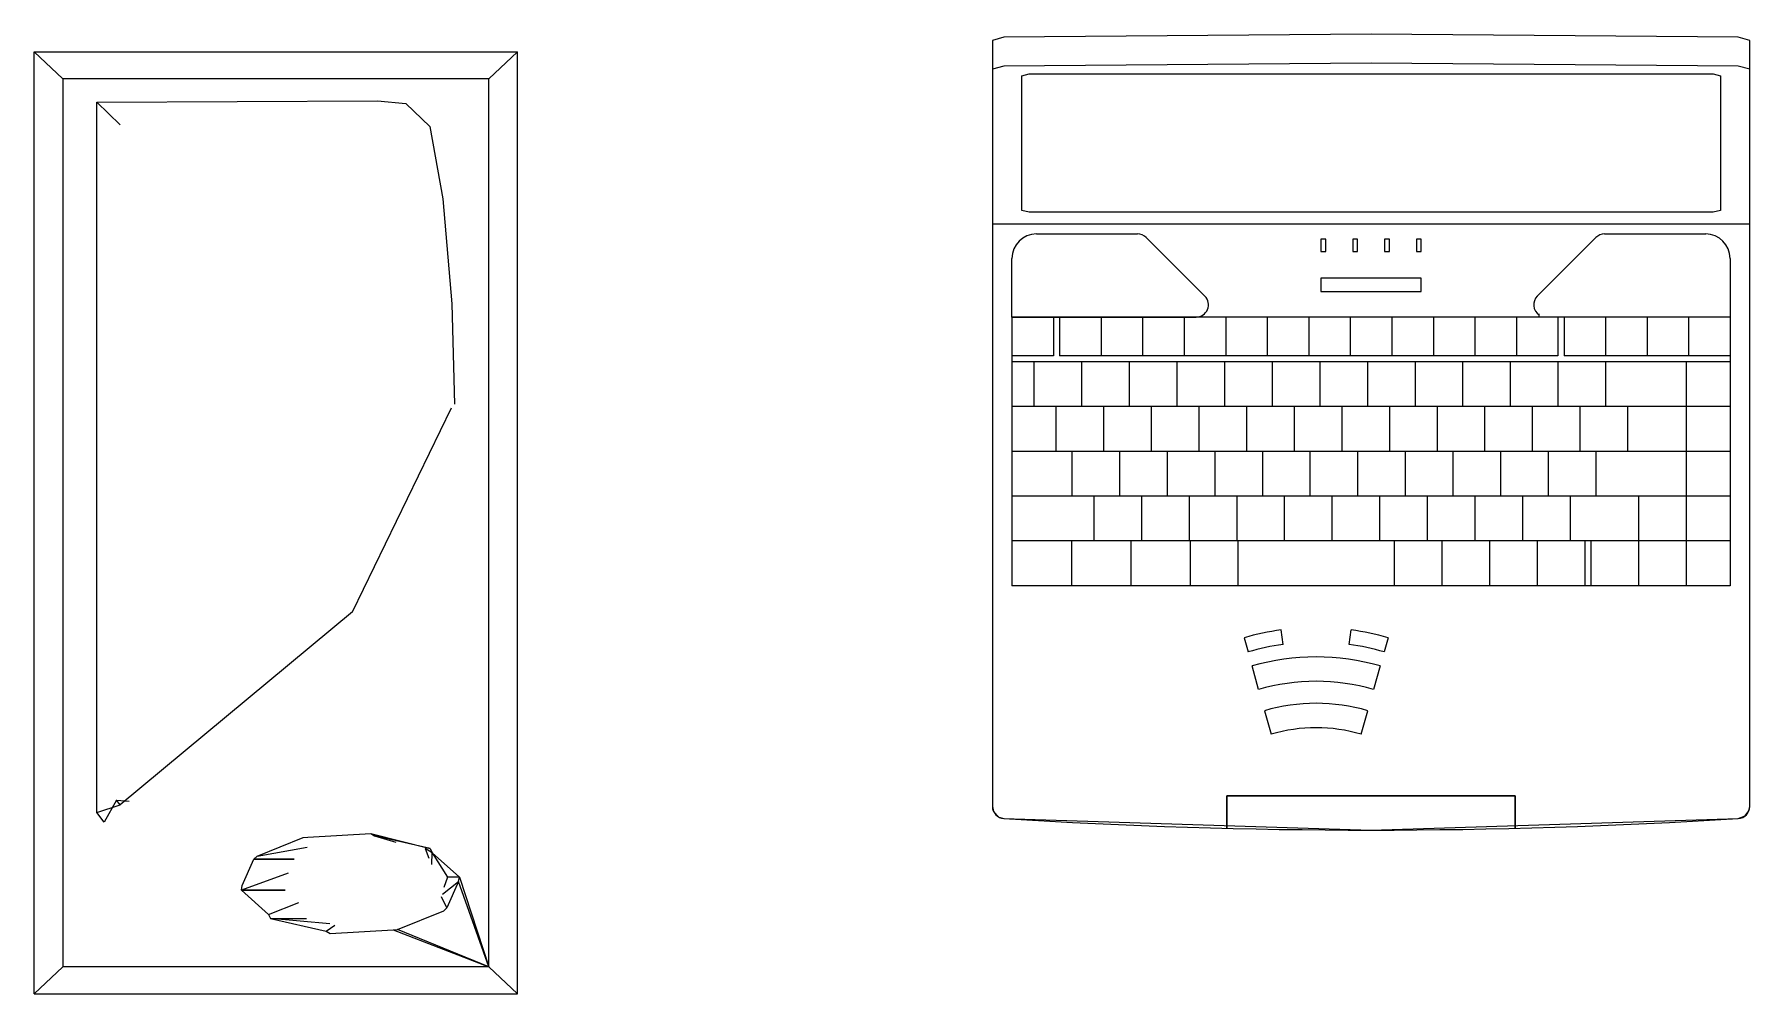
# Model space of a CAD drawing. Header units: millimetres. Extents: x 3103 to 179340, y -10977 to 70536.
# Drawn here: x 113897 to 114599, y 10924 to 11317 of the extents above; entities that cross this region are included whole.
import ezdxf

# ---------------------------------------------------------------- set-up
doc = ezdxf.new("R2010")
doc.units = ezdxf.units.MM
doc.header["$LTSCALE"] = 0.5
doc.linetypes.add('ELGO_LTYPE0', pattern=[0])
doc.layers.add('MEBEL', color=1, linetype='Continuous')
doc.layers.add('Интерьер - Мебель_Ном_пера__4', color=7, linetype='Continuous', lineweight=20, true_color=0x029e21)

# ---------------------------------------------------------------- blocks, each defined once
blk = doc.blocks.new('Портативный компьютер 11')
at = {"layer": 'Интерьер - Мебель_Ном_пера__4', "linetype": 'Continuous'}
for p, q in [((4.69, 324.51), (0, 323.22)), ((4.69, 324.51), (0, 323.22)), ((0, 323.22), (0, 9.69)), ((0, 323.22), (0, 9.69)), ((155, 325.73), (4.69, 324.51)), ((155, 325.73), (4.69, 324.51)), ((305.31, 324.51), (155, 325.73)), ((305.31, 324.51), (155, 325.73)), ((310, 323.22), (305.31, 324.51)), ((310, 323.22), (305.31, 324.51)), ((310, 9.69), (310, 323.22)), ((310, 9.69), (310, 323.22)), ((4.69, 312.73), (0, 311.44)), ((155, 313.94), (4.69, 312.73)), ((12, 308.77), (15, 309.54)), ((15, 309.54), (295, 309.54)), ((305.31, 312.73), (155, 313.94)), ((295, 309.54), (298, 308.77)), ((310, 311.44), (305.31, 312.73)), ((12, 253.64), (12, 308.77)), ((298, 308.77), (298, 253.64)), ((15, 252.86), (12, 253.64)), ((295, 252.86), (15, 252.86)), ((298, 253.64), (295, 252.86)), ((310, 248), (0, 248)), ((18, 244), (59.43, 244)), ((86.96, 218.54), (62.96, 242.54)), ((136.46, 241.85), (134.46, 241.85)), ((134.46, 241.85), (134.46, 236.85)), ((136.46, 236.85), (136.46, 241.85)), ((149.49, 241.85), (147.49, 241.85)), ((147.49, 241.85), (147.49, 236.85)), ((149.49, 236.85), (149.49, 241.85)), ((162.51, 241.85), (160.51, 241.85)), ((160.51, 241.85), (160.51, 236.85)), ((162.51, 236.85), (162.51, 241.85)), ((175.54, 241.85), (173.54, 241.85)), ((173.54, 241.85), (173.54, 236.85)), ((175.54, 236.85), (175.54, 241.85)), ((223.04, 218.54), (247.04, 242.54)), ((250.57, 244), (292, 244)), ((8, 210), (8, 234)), ((134.46, 236.85), (136.46, 236.85)), ((147.49, 236.85), (149.49, 236.85)), ((160.51, 236.85), (162.51, 236.85)), ((173.54, 236.85), (175.54, 236.85)), ((302, 234), (302, 210)), ((134.46, 225.96), (134.46, 220.43)), ((175.54, 225.96), (134.46, 225.96)), ((175.54, 220.43), (175.54, 225.96)), ((134.46, 220.43), (175.54, 220.43)), ((223.78, 210), (223.78, 211.31)), ((223.78, 210), (223.78, 211.31)), ((8, 210), (8, 100)), ((302, 210), (8, 210)), ((8, 210), (83.43, 210)), ((25, 210), (25, 194.17)), ((27.5, 210), (27.5, 194.17)), ((44.5, 210), (44.5, 194.17)), ((61.5, 210), (61.5, 194.17)), ((78.5, 210), (78.5, 194.17)), ((95.5, 210), (95.5, 194.17)), ((112.5, 210), (112.5, 194.17)), ((129.5, 210), (129.5, 194.17)), ((146.5, 210), (146.5, 194.17)), ((163.5, 210), (163.5, 194.17)), ((180.5, 210), (180.5, 194.17)), ((197.5, 210), (197.5, 194.17)), ((214.5, 210), (214.5, 194.17)), ((302, 210), (223.78, 210)), ((231.5, 210), (231.5, 194.17)), ((234, 210), (234, 194.17)), ((251, 210), (251, 194.17)), ((268, 210), (268, 194.17)), ((285, 210), (285, 194.17)), ((302, 210), (302, 100)), ((25, 194.17), (8, 194.17)), ((302, 191.67), (8, 191.67)), ((17, 191.67), (17, 173.33)), ((231.5, 194.17), (27.5, 194.17)), ((36.5, 191.67), (36.5, 173.33)), ((56, 191.67), (56, 173.33)), ((75.5, 191.67), (75.5, 173.33)), ((95, 191.67), (95, 173.33)), ((114.5, 191.67), (114.5, 173.33)), ((134, 191.67), (134, 173.33)), ((153.5, 191.67), (153.5, 173.33)), ((173, 191.67), (173, 173.33)), ((192.5, 191.67), (192.5, 173.33)), ((212, 191.67), (212, 173.33)), ((231.5, 191.67), (231.5, 173.33)), ((302, 194.17), (234, 194.17)), ((251, 191.67), (251, 173.33)), ((284, 191.67), (284, 100)), ((302, 173.33), (8, 173.33)), ((26, 173.33), (26, 155)), ((45.5, 173.33), (45.5, 155)), ((65, 173.33), (65, 155)), ((84.5, 173.33), (84.5, 155)), ((104, 173.33), (104, 155)), ((123.5, 173.33), (123.5, 155)), ((143, 173.33), (143, 155)), ((162.5, 173.33), (162.5, 155)), ((182, 173.33), (182, 155)), ((201.5, 173.33), (201.5, 155)), ((221, 173.33), (221, 155)), ((240.5, 173.33), (240.5, 155)), ((260, 173.33), (260, 155)), ((302, 155), (8, 155)), ((32.5, 155), (32.5, 136.67)), ((52, 155), (52, 136.67)), ((71.5, 155), (71.5, 136.67)), ((91, 155), (91, 136.67)), ((110.5, 155), (110.5, 136.67)), ((130, 155), (130, 136.67)), ((149.5, 155), (149.5, 136.67)), ((169, 155), (169, 136.67)), ((188.5, 155), (188.5, 136.67)), ((208, 155), (208, 136.67)), ((227.5, 155), (227.5, 136.67)), ((247, 155), (247, 136.67)), ((302, 136.67), (8, 136.67)), ((41.5, 136.67), (41.5, 118.33)), ((61, 136.67), (61, 118.33)), ((80.5, 136.67), (80.5, 118.33)), ((100, 136.67), (100, 118.33)), ((119.5, 136.67), (119.5, 118.33)), ((139, 136.67), (139, 118.33)), ((158.5, 136.67), (158.5, 118.33)), ((178, 136.67), (178, 118.33)), ((197.5, 136.67), (197.5, 118.33)), ((217, 136.67), (217, 118.33)), ((236.5, 136.67), (236.5, 118.33)), ((264.5, 136.67), (264.5, 100)), ((302, 118.33), (8, 118.33)), ((32.33, 118.33), (32.33, 100)), ((56.67, 118.33), (56.67, 100)), ((81, 118.33), (81, 100)), ((100.5, 118.33), (100.5, 100)), ((164.5, 118.33), (164.5, 100)), ((184, 118.33), (184, 100)), ((203.5, 118.33), (203.5, 100)), ((223, 118.33), (223, 100)), ((242.5, 118.33), (242.5, 100)), ((245, 118.33), (245, 100)), ((302, 100), (8, 100)), ((103.05, 78.72), (104.66, 72.94)), ((118.97, 75.97), (118.16, 81.91)), ((146.03, 75.97), (146.84, 81.91)), ((161.95, 78.72), (160.34, 72.94)), ((108.95, 57.52), (106.27, 67.16)), ((158.73, 67.16), (156.05, 57.52)), ((111.37, 48.85), (114.05, 39.22)), ((150.95, 39.22), (153.63, 48.85)), ((0, 9.69), (0.48, 7.55)), ((0.48, 7.55), (2.63, 5.29)), ((96, 14), (96, 0.72)), ((214, 14), (96, 14)), ((96, 0.72), (96, 14)), ((96, 14), (214, 14)), ((214, 0.72), (214, 14)), ((214, 14), (214, 0.72)), ((308.22, 5.87), (309.67, 7.91)), ((309.67, 7.91), (310, 9.69)), ((2.63, 5.29), (4.69, 4.7)), ((4.69, 4.7), (155, 0)), ((155, 0), (305.31, 4.7)), ((305.31, 4.7), (308.22, 5.87))]:
    blk.add_line(p, q, dxfattribs=at)
for centre, radius, start, end in [((18, 234), 10, 90, 180), ((59.43, 239), 5, 45, 90), ((250.57, 239), 5, 90, 135), ((292, 234), 10, 0, 90), ((83.43, 215), 5, 270, 45), ((226.57, 215), 5, 135, 236.11751), ((132.5, -23.33), 106.21, 97.76009, 106.09673), ((132.5, -23.33), 106.21, 73.90327, 82.23991), ((132.5, -23.33), 100.21, 97.76009, 106.12903), ((132.5, -23.33), 94.21, 73.83456, 106.16544), ((132.5, -23.33), 100.21, 73.87097, 82.23991), ((132.5, -23.33), 84.21, 73.76234, 106.23766), ((132.5, -23.33), 75.21, 73.68092, 106.31908), ((132.5, -23.33), 65.21, 73.5641, 106.4359), ((5, 9.69), 5, 180, 266.41668), ((305, 9.69), 5, 273.58332, 0), ((155, 2405), 2405, 266.41668, 273.58332)]:
    blk.add_arc(centre, radius, start, end, dxfattribs=at)
blk = doc.blocks.new('m_176')
at = {"color": 0, "linetype": 'ELGO_LTYPE0'}
for p, q in [((-197.76, 0), (-197.76, 385.55)), ((-197.76, 385.55), (-186.13, 374.5)), ((-197.76, 385.55), (0, 385.55)), ((0, 385.55), (-11.63, 374.5)), ((0, 0), (0, 385.55)), ((-186.13, 374.5), (-186.13, 11.04)), ((-11.63, 374.5), (-186.13, 374.5)), ((-11.63, 11.04), (-11.63, 374.5)), ((-172.11, 364.98), (-57.26, 365.44)), ((-57.26, 365.44), (-45.73, 364.37)), ((-172.11, 74.16), (-172.11, 364.98)), ((-172.11, 364.98), (-162.68, 355.59)), ((-45.73, 364.37), (-35.88, 355.01)), ((-35.88, 355.01), (-30.49, 325.35)), ((-30.49, 325.35), (-26.77, 282.41)), ((-26.77, 282.41), (-25.74, 241.36)), ((-67.55, 156.3), (-26.96, 239.87)), ((-67.55, 156.3), (-162.68, 77.36)), ((-172.11, 74.16), (-162.68, 77.36)), ((-164.14, 79.26), (-169.13, 70.27)), ((-162.68, 77.36), (-164.14, 79.26)), ((-164.14, 79.26), (-158.96, 78.77)), ((-169.13, 70.27), (-172.11, 74.16)), ((-106.51, 56.31), (-87.64, 63.87)), ((-87.64, 63.87), (-85.82, 64.11)), ((-85.82, 64.11), (-60.06, 65.53)), ((-60.06, 65.53), (-58.45, 64.65)), ((-60.06, 65.53), (-35.65, 59.37)), ((-58.45, 64.65), (-49.79, 62.07)), ((-35.65, 59.37), (-58.45, 64.65)), ((-107.84, 55.05), (-106.51, 56.31)), ((-106.51, 56.31), (-86.1, 60)), ((-37.81, 59.37), (-36.27, 55.45)), ((-34.87, 57.72), (-37.81, 59.37)), ((-35.65, 59.37), (-34.87, 57.72)), ((-35.04, 52.85), (-34.87, 57.72)), ((-34.87, 57.72), (-28.61, 47.76)), ((-34.87, 57.72), (-23.73, 47.76)), ((-93.83, 49.34), (-112.96, 42.42)), ((-112.63, 44.22), (-107.84, 55.05)), ((-107.84, 55.05), (-91.35, 55.05)), ((-91.35, 55.05), (-107.84, 55.05)), ((-112.96, 42.42), (-112.63, 44.22)), ((-112.96, 42.42), (-95.12, 42.42)), ((-95.12, 42.42), (-112.96, 42.42)), ((-112.96, 42.42), (-101.83, 32.46)), ((-30.67, 40.67), (-24.07, 45.96)), ((-28.61, 47.76), (-30.14, 43.5)), ((-24.07, 45.96), (-28.85, 35.13)), ((-23.73, 47.76), (-28.61, 47.76)), ((-24.07, 45.96), (-23.73, 47.76)), ((-11.63, 11.04), (-24.07, 45.96)), ((-23.73, 47.76), (-11.63, 11.04)), ((-101.83, 32.46), (-89.43, 37.33)), ((-28.85, 35.13), (-31.13, 39.65)), ((-30.18, 33.87), (-28.85, 35.13)), ((-101.83, 32.46), (-101.04, 30.81)), ((-101.04, 30.81), (-86.34, 30.81)), ((-101.04, 30.81), (-78.24, 25.53)), ((-76.83, 28.61), (-101.04, 30.81)), ((-78.24, 25.53), (-74.68, 28.11)), ((-49.06, 26.31), (-30.18, 33.87)), ((-78.24, 25.53), (-76.63, 24.65)), ((-76.63, 24.65), (-50.87, 26.07)), ((-50.87, 26.07), (-49.06, 26.31)), ((-50.87, 26.07), (-11.63, 11.04)), ((-11.63, 11.04), (-49.06, 26.31)), ((-186.13, 11.04), (-197.76, 0)), ((-11.63, 11.04), (-186.13, 11.04)), ((0, 0), (-11.63, 11.04)), ((-197.76, 0), (0, 0))]:
    blk.add_line(p, q, dxfattribs=at)

msp = doc.modelspace()

# ---------------------------------------------------------------- block references
at = {"layer": 'MEBEL', "linetype": 'Continuous'}
msp.add_blockref('Портативный компьютер 11', (114289.29, 10990.95), dxfattribs=at)
at = {"layer": 'MEBEL'}
msp.add_blockref('m_176', (114094.83, 10923.97), dxfattribs=at)

doc.saveas('drawing.dxf')
